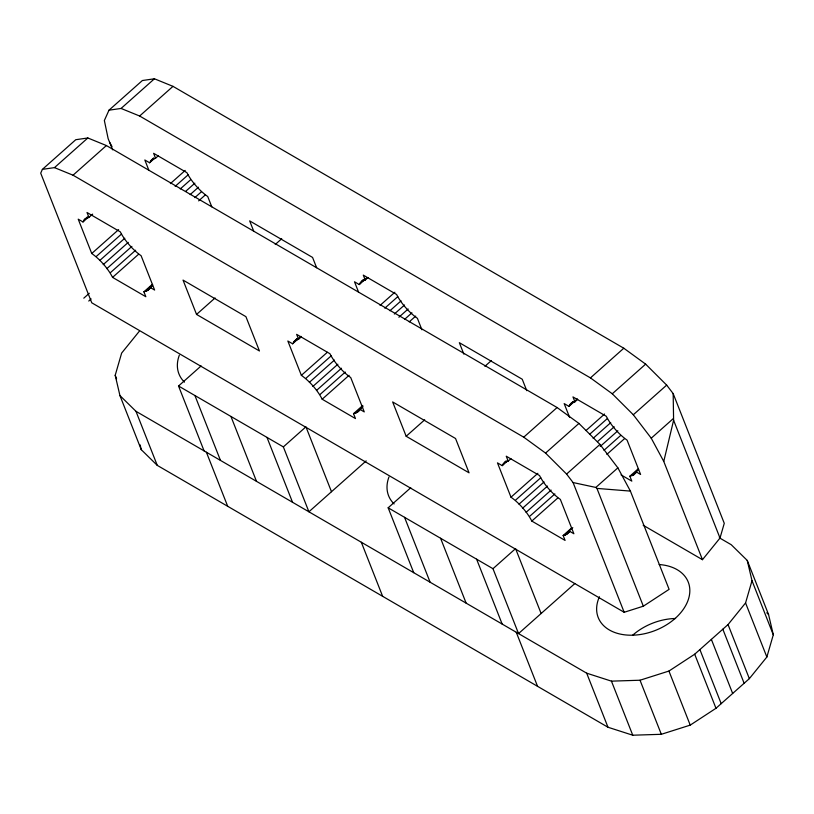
<?xml version="1.0" encoding="UTF-8"?>
<svg xmlns="http://www.w3.org/2000/svg" width="814" height="814" viewBox="0 0 814 814"><rect width="100%" height="100%" fill="white"/><g stroke="black" fill="none" stroke-linecap="round" stroke-linejoin="round"><path stroke-width="1.22" d="M673.168 393.589L724.267 523.321L720.003 538.054L702.472 559.696L663.766 461.436L673.605 420.268L673.168 393.589L666.676 385.114L645.644 364.133L623.809 348.229L172.995 86.355L154.436 78.785L142.358 80.535L108.995 110.185L104.355 120.513L108.15 138.675L112.668 149.837M719.311 537.779L731.226 544.708L747.252 560.439L768.558 614.519L773.3 634.788L766.859 657.02L749.348 678.642L715.984 708.282L690.231 725.121L661.324 734.299L632.753 735.215L607.987 727.248L157.275 465.384L141.239 449.654L119.943 395.584L115.201 375.305L121.642 353.083L139.153 331.451M119.943 395.584L135.969 411.314L586.68 673.178L611.446 681.145L640.028 680.229L668.935 671.051L694.688 654.212L728.042 624.572L745.563 602.94L752.004 580.708L747.252 560.439M42.399 169.363L40.7 173.148L91.768 302.808L624.175 612.281L643.335 606.196L669.108 589.346L630.402 491.096L617.877 467.847L599.959 444.413L578.927 423.433L557.091 407.529L106.4 145.553L87.841 137.973L75.763 139.713L42.399 169.363L54.477 167.623L73.036 175.203L523.728 437.179L545.563 453.083L566.585 474.063L573.076 482.549L624.175 612.281M152.249 284.391L143.905 291.809L145.838 296.723L112.566 277.381C108.079 268.528 99.868 259.208 91.748 253.5L78.225 219.18L82.987 221.947L85.165 218.763L88.95 217.419L92.664 214.123M148.881 170.289L144.831 159.992L149.593 162.759L153.622 157.926M152.645 284.819L147.69 290.466L143.905 291.809M362.8 405.423L353.53 413.654L355.464 418.569L322.181 399.226C317.694 390.374 309.493 381.054 301.363 375.346L287.851 341.025L292.613 343.793L296.642 338.96M358.557 292.084L354.497 281.786L359.269 284.554L363.298 279.721M353.53 413.654L357.305 412.311L362.271 406.664M571.489 528.093L563.146 535.5L565.079 540.415L531.807 521.072C527.319 512.22 519.108 502.899 510.989 497.191L497.466 462.871L502.228 465.639L506.257 460.816M569.586 417.317L564.173 403.591L568.935 406.359L572.975 401.526M572.812 527.686C568.966 529.711 568.152 535.48 563.146 535.5M638.614 469.21L633.648 474.867L629.863 476.21L631.806 481.125L621.062 474.888M673.28 418.61L651.241 438.197L663.766 461.436M617.877 467.847L595.838 487.444L573.076 482.549M54.477 167.623L87.841 137.973M108.995 110.185L121.072 108.445L154.436 78.785M73.036 175.203L106.4 145.553M121.072 108.445L139.642 116.015L172.995 86.355M83.873 220.126L87.576 216.829M150.468 160.938L153.256 158.465M82.987 221.947L88.553 217.002M149.593 162.759L154.222 158.638M151.77 159.575L155.555 158.231L158.333 155.759M91.748 253.5L118.62 229.609M170.391 183.608L185.216 170.421M175.152 186.375L188.126 174.837M96.51 256.268L121.53 234.025M99.766 260.49L124.786 238.248M180.27 188.94L190.466 179.884M103.225 264.621L128.256 242.379M185.582 191.432L194.851 183.191M106.858 268.63L131.888 246.388M190.15 194.607L198.484 187.2M110.623 272.466L135.653 250.224M194.841 197.619L201.323 191.86M83.791 298.168L89.296 293.284M112.566 277.381L138.512 254.314M198.626 200.885L205.118 195.116M88.746 301.048L91.127 298.931M145.991 291.371L152.483 285.612M147.69 290.466L151.394 287.169M196.55 314.428L183.038 280.097L245.92 316.656L259.442 350.976L196.55 314.428L215.089 297.955M275.234 244.505L281.715 238.736M204.09 450.895L178.531 386.009L201.119 365.934M293.488 341.972L297.202 338.685M360.144 282.743L363.858 279.446M292.613 343.793L300.956 336.375M359.269 284.554L366.676 277.961M294.79 340.608L298.575 339.265L301.353 336.803M361.447 281.369L365.232 280.036L368.009 277.564M301.363 375.346L327.32 352.289M380.067 305.403L394.892 292.226M306.125 378.113L331.156 355.881M384.829 308.17L397.802 296.642M309.381 382.336L334.412 360.093M389.947 310.745L401.058 300.854M312.851 386.467L337.871 364.234M394.332 314.051L404.527 304.996M316.483 390.476L341.504 368.233M398.891 317.236L408.16 308.994M320.248 394.312L345.278 372.069M404.517 319.424L411.925 312.83M322.181 399.226L349.064 375.335M409.228 321.866L415.72 316.097M366.178 460.887L308.913 511.792L283.353 446.906L305.932 426.831L331.491 491.717M355.606 413.217L363.024 406.634M358.608 410.948L361.385 408.475M357.305 412.311L359.167 410.663M406.176 436.273L392.653 401.943L455.545 438.502L469.057 472.822L406.176 436.273L424.715 419.8M484.9 366.3L491.391 360.541M413.726 572.69L388.166 507.804L410.755 487.728M523.728 437.179L557.091 407.529M139.642 116.015L590.445 377.889L623.809 348.229M503.113 463.827L505.891 461.355M569.82 404.538L572.598 402.065M502.228 465.639L506.868 461.518M568.935 406.359L577.279 398.941M504.405 462.454L508.19 461.121L510.968 458.648M571.123 403.174L574.908 401.831L577.686 399.359M545.563 453.083L578.927 423.433M590.445 377.889L612.281 393.783L645.644 364.133M510.989 497.191L537.871 473.31M586.039 430.504L604.568 414.021M515.75 499.969L540.771 477.726M589.875 434.086L607.478 418.437M519.006 504.181L544.037 481.949M593.131 438.308L610.734 422.659M522.466 508.323L547.496 486.08M597.517 441.615L614.204 426.79M566.585 474.063L599.959 444.413M651.241 438.197L633.312 414.764L666.676 385.114M526.098 512.321L551.129 490.089M600.223 446.448L617.836 430.799M529.873 516.157L554.894 493.925M603.998 450.284L620.675 435.459M531.807 521.072L557.753 498.005M606.857 454.375L624.46 438.715M574.877 583.516L518.538 633.587L492.979 568.701L515.567 548.626L541.127 613.512M629.863 476.21L638.207 468.793M565.231 535.073L568.935 531.776M631.949 475.773L636.589 471.652M566.931 534.167L569.708 531.695M633.648 474.867L636.436 472.395M595.838 487.444L596.937 488.41L630.402 491.096M635.836 471.682L640.598 474.45L627.075 440.13C618.945 434.422 610.744 425.101 606.257 416.259L572.975 396.917L574.908 401.831M643.192 525.264L702.472 559.696M149.868 287.281L154.629 290.059L141.117 255.728C132.987 250.02 124.776 240.7 120.299 231.858L87.017 212.505L88.95 217.419M359.493 409.137L364.255 411.904L350.732 377.574C342.602 371.866 334.401 362.545 329.914 353.703L296.642 334.361L298.575 339.265M569.108 530.982L573.87 533.75L560.358 499.43C552.228 493.722 544.017 484.401 539.54 475.549L506.257 456.206L508.19 461.121M178.531 386.009L283.353 446.906M388.166 507.804L492.979 568.701M766.778 612.769L768.558 614.519M612.281 393.783L633.312 414.764M109.646 142.287L112.017 146.612M752.004 580.708L773.3 634.788M673.605 420.268L720.003 538.054M745.563 602.94L766.859 657.02M728.042 624.572L749.348 678.642M722.832 629.202L744.128 683.272M711.365 639.387L732.661 693.467M699.898 649.582L721.194 703.652M694.688 654.212L715.984 708.282M596.937 488.41L643.335 606.196M668.935 671.051L690.231 725.121M640.028 680.229L661.324 734.299M611.446 681.145L632.753 735.215M586.68 673.178L607.987 727.248M516.259 632.254L537.555 686.334M476.607 559.187L502.167 624.073M440.578 538.247L466.137 603.133M404.548 517.317L430.107 582.203M361.324 542.246L382.631 596.316M266.972 437.383L292.531 502.279M230.942 416.453L256.502 481.339M194.912 395.523L220.472 460.409M206.39 452.228L227.696 506.298M135.969 411.314L157.275 465.384M115.201 375.305L116.585 378.836M526.75 390.669L522.242 379.232L459.34 342.684L463.848 354.131M421.906 329.772L417.409 318.325C409.279 312.627 401.068 303.307 396.581 294.454L363.298 275.122L365.232 280.036M316.626 267.725L312.566 257.428L249.664 220.889L253.724 231.186M211.782 206.827L207.733 196.53C199.603 190.822 191.392 181.502 186.905 172.66L153.622 153.317L155.555 158.231M140.13 444.882L141.239 449.654M394.098 503.937A48.382 32.936 -21.5 0 1 388.96 476.994M184.463 382.142A48.382 32.936 -21.5 0 1 179.324 355.199M659.177 564.54A48.382 32.936 -21.5 0 1 687.026 602.869A48.382 32.936 -21.5 0 1 627.289 635.083A48.382 32.936 -21.5 0 1 599.44 596.743M632.57 635.307A48.382 32.936 -21.5 0 1 675.579 618.487"/></g></svg>
